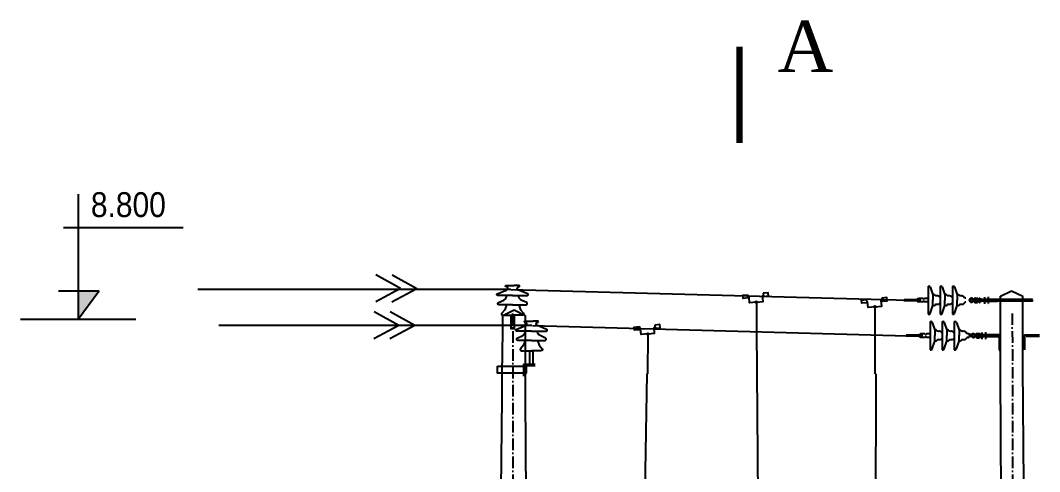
# Model space of a CAD drawing. Header units: inches. Extents: x -246336 to 136055, y -106871 to 69513.
# Drawn here: x -157191 to -151922, y 15904 to 18236 of the extents above; entities that cross this region are included whole.
import ezdxf

# ---------------------------------------------------------------- set-up
doc = ezdxf.new("R2010")
doc.units = ezdxf.units.IN
doc.header["$MEASUREMENT"] = 0
doc.linetypes.add('ACAD_ISO10W100', pattern=[18.5, 12, -3, 0.5, -3])
doc.linetypes.add('CENTER', pattern=[2, 1.25, -0.25, 0.25, -0.25])
for name, color, linetype in [('COT_MONG', 5, 'Continuous'), ('Layer1', 7, 'Continuous'), ('XA-TT1', 7, 'Continuous'), ('XA-TT2', 7, 'Continuous')]:
    doc.layers.add(name, color=color, linetype=linetype)
doc.styles.add('CH3', font='TVROMAND.shx', dxfattribs={"width": 0.9, "height": 2.5})
doc.styles.add('VIET4', font='Vhtime.ttf', dxfattribs={"height": 4})

# ---------------------------------------------------------------- blocks, each defined once
blk = doc.blocks.new('SUDUNG')
at = {"layer": 'XA-TT1', "linetype": 'Continuous'}
for points in [[(0, 1.167), (-0.515, 1.167, -0.756652), (-0.532, 1.227), (-0.207, 1.356, 0.805003), (-0.219, 1.476, -1.319257), (-0.218, 1.516), (-0.057, 1.516)], [(0, 1.167), (0.515, 1.167, 0.756652), (0.532, 1.227), (0.207, 1.356, -0.805003), (0.219, 1.476, 1.319257), (0.218, 1.516), (-0.059, 1.516)], [(0, 0.843), (-0.471, 0.843, -0.745259), (-0.495, 0.923), (-0.303, 1.007, 0.255502), (-0.206, 1.162)], [(0, 0.843), (0.471, 0.843, 0.745259), (0.495, 0.923), (0.303, 1.007, -0.255502), (0.206, 1.162)], [(-0.213, 0.843), (-0.271, 0.67), (-0.38, 0.548, 0.566381), (-0.348, 0.483), (0, 0.483)], [(0.213, 0.843), (0.271, 0.67), (0.38, 0.548, -0.566381), (0.348, 0.483), (0, 0.483)]]:
    blk.add_lwpolyline(points, format="xyb", dxfattribs=at)
blk.add_lwpolyline([(-0.052, 0.483), (-0.052, 0), (0.052, 0), (0.052, 0.483)], close=True, dxfattribs=at)
blk = doc.blocks.new('A$C12321B95')
at = {"layer": 'XA-TT1', "linetype": 'Continuous', "xscale": -2.7, "yscale": 2.7, "zscale": 2.7, "rotation": 90}
blk.add_blockref('SUDUNG', (4.095, 1.478), dxfattribs=at)

msp = doc.modelspace()

# ---------------------------------------------------------------- linework, layer by layer
for p, q in [((-152497.843, 16862.039), (-152493.325, 16862.039)), ((-152497.843, 16862.039), (-152497.843, 16716.692)), ((-152435.849, 16862.039), (-152431.331, 16862.039)), ((-152435.849, 16862.039), (-152435.849, 16716.692)), ((-152372.728, 16862.039), (-152368.209, 16862.039)), ((-152372.728, 16862.039), (-152372.728, 16716.692)), ((-152487.16, 16857.7), (-152472.703, 16817.367)), ((-152472.703, 16817.367), (-152472.703, 16789.365)), ((-152425.166, 16857.7), (-152410.709, 16817.367)), ((-152410.709, 16817.367), (-152410.709, 16789.365)), ((-152362.045, 16857.7), (-152347.588, 16817.367)), ((-152347.588, 16817.367), (-152347.588, 16789.365)), ((-152526.959, 16798.42), (-152546.576, 16798.42)), ((-152542.245, 16793.234), (-152546.576, 16793.234)), ((-152542.245, 16785.497), (-152546.576, 16785.497)), ((-152524.975, 16780.31), (-152546.576, 16780.31)), ((-152524.975, 16798.42), (-152526.959, 16798.42)), ((-152524.975, 16780.31), (-152526.959, 16780.31)), ((-152522.237, 16795.484), (-152523.124, 16796.37)), ((-152522.237, 16783.246), (-152523.124, 16782.361)), ((-152518.535, 16795.484), (-152517.648, 16796.37)), ((-152518.535, 16783.246), (-152517.648, 16782.361)), ((-152498.361, 16798.42), (-152515.797, 16798.42)), ((-152498.361, 16780.31), (-152515.797, 16780.31)), ((-152487.16, 16721.031), (-152472.703, 16761.364)), ((-152472.703, 16761.364), (-152472.703, 16789.365)), ((-152425.166, 16721.031), (-152410.709, 16761.364)), ((-152410.709, 16761.364), (-152410.709, 16789.365)), ((-152362.045, 16721.031), (-152347.588, 16761.364)), ((-152347.588, 16761.364), (-152347.588, 16789.365)), ((-152263.69, 16794.277), (-152264.931, 16794.277)), ((-152262.855, 16784.454), (-152264.931, 16784.454)), ((-152252.501, 16794.277), (-152263.69, 16794.277)), ((-152252.501, 16784.454), (-152263.69, 16784.454)), ((-152252.501, 16800.826), (-152242.358, 16800.826)), ((-152252.501, 16794.277), (-152223.054, 16794.277)), ((-152252.501, 16784.454), (-152223.054, 16784.454)), ((-152252.501, 16777.905), (-152242.358, 16777.905)), ((-152237.43, 16795.914), (-152242.358, 16800.826)), ((-152237.43, 16782.816), (-152242.358, 16777.905)), ((-152237.43, 16795.914), (-152223.054, 16795.914)), ((-152237.43, 16782.816), (-152223.054, 16782.816)), ((-152234.151, 16796.436), (-152234.151, 16795.914)), ((-152230.511, 16796.436), (-152234.151, 16796.436)), ((-152234.151, 16782.294), (-152234.151, 16782.816)), ((-152230.511, 16782.294), (-152234.151, 16782.294)), ((-152233.404, 16796.436), (-152233.404, 16798.337)), ((-152233.337, 16781.919), (-152233.337, 16780.018)), ((-152230.511, 16798.726), (-152232.691, 16798.726)), ((-152230.444, 16782.308), (-152232.624, 16782.308)), ((-152230.444, 16779.63), (-152232.624, 16779.63)), ((-152231.976, 16798.337), (-152231.976, 16796.436)), ((-152231.909, 16780.018), (-152231.909, 16781.919)), ((-152231.893, 16784.449), (-152231.893, 16794.277)), ((-152231.862, 16779.625), (-152231.862, 16778.293)), ((-152231.862, 16778.293), (-152231.438, 16777.93)), ((-152231.862, 16778.293), (-152230.511, 16778.293)), ((-152133.701, 16792.661), (-152211.664, 16792.661)), ((-152211.664, 16784.865), (-152141.497, 16784.865)), ((-152207.305, 16777.954), (-152206.379, 16777.954)), ((-152206.379, 16798.75), (-152204.199, 16798.75)), ((-152206.379, 16796.46), (-152202.738, 16796.46)), ((-152206.379, 16782.319), (-152202.738, 16782.319)), ((-152205.028, 16778.317), (-152206.379, 16778.317)), ((-152205.452, 16777.954), (-152206.379, 16777.954)), ((-152206.312, 16782.332), (-152204.132, 16782.332)), ((-152206.312, 16779.654), (-152204.132, 16779.654)), ((-152205.028, 16778.317), (-152205.452, 16777.954)), ((-152205.028, 16779.649), (-152205.028, 16778.317)), ((-152204.996, 16784.473), (-152204.996, 16794.301)), ((-152204.914, 16798.362), (-152204.914, 16796.46)), ((-152204.914, 16798.362), (-152204.914, 16796.46)), ((-152204.847, 16780.042), (-152204.847, 16781.944)), ((-152204.847, 16780.042), (-152204.847, 16781.944)), ((-152203.486, 16796.46), (-152203.486, 16798.362)), ((-152203.419, 16781.944), (-152203.419, 16780.042)), ((-152202.738, 16796.46), (-152202.738, 16795.938)), ((-152202.738, 16782.319), (-152202.738, 16782.841)), ((-152198.922, 16795.938), (-152198.922, 16794.301)), ((-152198.922, 16782.841), (-152198.922, 16784.478)), ((-152187.531, 16792.686), (-152187.531, 16784.889)), ((-152497.843, 16716.692), (-152493.325, 16716.692)), ((-152435.849, 16716.692), (-152431.331, 16716.692)), ((-152372.728, 16716.692), (-152368.209, 16716.692)), ((-152487.721, 16679.107), (-152483.203, 16679.107)), ((-152487.721, 16679.107), (-152487.721, 16533.76)), ((-152477.038, 16674.768), (-152462.581, 16634.435)), ((-152425.727, 16679.107), (-152421.209, 16679.107)), ((-152425.727, 16679.107), (-152425.727, 16533.76)), ((-152415.044, 16674.768), (-152400.587, 16634.435)), ((-152362.605, 16679.107), (-152358.087, 16679.107)), ((-152362.605, 16679.107), (-152362.605, 16533.76)), ((-152351.922, 16674.768), (-152337.465, 16634.435)), ((-152516.837, 16615.489), (-152536.454, 16615.489)), ((-152532.123, 16610.302), (-152536.454, 16610.302)), ((-152532.123, 16602.565), (-152536.454, 16602.565)), ((-152514.853, 16615.489), (-152516.837, 16615.489)), ((-152512.115, 16612.552), (-152513.002, 16613.438)), ((-152512.115, 16600.315), (-152513.002, 16599.429)), ((-152508.413, 16612.552), (-152507.526, 16613.438)), ((-152508.413, 16600.315), (-152507.526, 16599.429)), ((-152488.239, 16615.489), (-152505.675, 16615.489)), ((-152462.581, 16634.435), (-152462.581, 16606.434)), ((-152462.581, 16578.432), (-152462.581, 16606.434)), ((-152400.587, 16634.435), (-152400.587, 16606.434)), ((-152400.587, 16578.432), (-152400.587, 16606.434)), ((-152337.465, 16634.435), (-152337.465, 16606.434)), ((-152337.465, 16578.432), (-152337.465, 16606.434)), ((-152273.607, 16611.345), (-152283.934, 16611.345)), ((-152273.607, 16601.522), (-152283.934, 16601.522)), ((-152253.568, 16611.345), (-152254.808, 16611.345)), ((-152252.733, 16601.522), (-152254.808, 16601.522)), ((-152242.378, 16611.345), (-152253.568, 16611.345)), ((-152242.378, 16601.522), (-152253.568, 16601.522)), ((-152242.378, 16617.894), (-152232.235, 16617.894)), ((-152242.378, 16611.345), (-152212.932, 16611.345)), ((-152242.378, 16601.522), (-152212.932, 16601.522)), ((-152227.308, 16612.982), (-152232.235, 16617.894)), ((-152227.308, 16599.885), (-152232.235, 16594.973)), ((-152227.308, 16612.982), (-152212.932, 16612.982)), ((-152227.308, 16599.885), (-152212.932, 16599.885)), ((-152224.029, 16613.504), (-152224.029, 16612.982)), ((-152220.389, 16613.504), (-152224.029, 16613.504)), ((-152224.029, 16599.363), (-152224.029, 16599.885)), ((-152220.389, 16599.363), (-152224.029, 16599.363)), ((-152223.281, 16613.504), (-152223.281, 16615.406)), ((-152223.214, 16598.988), (-152223.214, 16597.086)), ((-152220.389, 16615.794), (-152222.568, 16615.794)), ((-152220.322, 16599.376), (-152222.501, 16599.376)), ((-152221.854, 16615.406), (-152221.854, 16613.504)), ((-152221.787, 16597.086), (-152221.787, 16598.988)), ((-152221.771, 16601.517), (-152221.771, 16611.345)), ((-152220.389, 16615.794), (-152218.209, 16615.794)), ((-152220.389, 16613.504), (-152216.748, 16613.504)), ((-152220.389, 16599.363), (-152216.748, 16599.363)), ((-152220.322, 16599.376), (-152218.142, 16599.376)), ((-152219.006, 16601.517), (-152219.006, 16611.345)), ((-152218.924, 16615.406), (-152218.924, 16613.504)), ((-152218.924, 16615.406), (-152218.924, 16613.504)), ((-152218.857, 16597.086), (-152218.857, 16598.988)), ((-152218.857, 16597.086), (-152218.857, 16598.988)), ((-152217.496, 16613.504), (-152217.496, 16615.406)), ((-152217.429, 16598.988), (-152217.429, 16597.086)), ((-152216.748, 16613.504), (-152216.748, 16612.982)), ((-152216.748, 16599.363), (-152216.748, 16599.885)), ((-152212.932, 16612.982), (-152212.932, 16611.345)), ((-152212.932, 16599.885), (-152212.932, 16601.522)), ((-152123.579, 16609.73), (-152201.541, 16609.73)), ((-152201.541, 16609.73), (-152201.541, 16601.934)), ((-152201.541, 16601.934), (-152131.375, 16601.934)), ((-152131.375, 16601.934), (-152131.375, 16531.767)), ((-151999.486, 16609.73), (-151921.523, 16609.73)), ((-151921.523, 16601.934), (-151991.689, 16601.934)), ((-152514.853, 16597.379), (-152536.454, 16597.379)), ((-152514.853, 16597.379), (-152516.837, 16597.379)), ((-152488.239, 16597.379), (-152505.675, 16597.379)), ((-152477.038, 16538.099), (-152462.581, 16578.432)), ((-152415.044, 16538.099), (-152400.587, 16578.432)), ((-152351.922, 16538.099), (-152337.465, 16578.432)), ((-152242.378, 16594.973), (-152232.235, 16594.973)), ((-152220.322, 16596.698), (-152222.501, 16596.698)), ((-152221.74, 16596.693), (-152221.74, 16595.361)), ((-152221.74, 16595.361), (-152221.315, 16594.998)), ((-152221.74, 16595.361), (-152220.389, 16595.361)), ((-152221.315, 16594.998), (-152220.389, 16594.998)), ((-152219.038, 16595.361), (-152220.389, 16595.361)), ((-152219.462, 16594.998), (-152220.389, 16594.998)), ((-152220.322, 16596.698), (-152218.142, 16596.698)), ((-152219.038, 16595.361), (-152219.462, 16594.998)), ((-152219.038, 16596.693), (-152219.038, 16595.361)), ((-152487.721, 16533.76), (-152483.203, 16533.76)), ((-152425.727, 16533.76), (-152421.209, 16533.76)), ((-152362.605, 16533.76), (-152358.087, 16533.76))]:
    msp.add_line(p, q)
at = {"color": 9}
for p, q in [((-152555.328, 16787.041), (-152624.025, 16787.041)), ((-152555.345, 16791.625), (-152621.604, 16791.625)), ((-152545.205, 16604.109), (-152613.903, 16604.109)), ((-152545.222, 16608.693), (-152611.481, 16608.693))]:
    msp.add_line(p, q, dxfattribs=at)
at = {"color": 4}
for p, q in [((-152229.129, 16787.273), (-152231.893, 16787.273)), ((-152207.305, 16784.478), (-152207.305, 16787.297)), ((-152207.305, 16777.954), (-152207.305, 16779.654)), ((-152206.385, 16805.481), (-152206.385, 16770.277)), ((-152205.452, 16784.478), (-152205.452, 16787.297)), ((-152205.452, 16777.954), (-152205.452, 16779.654)), ((-152219.006, 16604.341), (-152221.771, 16604.341)), ((-152221.315, 16601.522), (-152221.315, 16604.341)), ((-152220.395, 16622.525), (-152220.395, 16587.321)), ((-152219.462, 16601.522), (-152219.462, 16604.341)), ((-152221.315, 16594.998), (-152221.315, 16596.698)), ((-152219.462, 16594.998), (-152219.462, 16596.698))]:
    msp.add_line(p, q, dxfattribs=at)
at = {"color": 4, "linetype": 'CENTER', "ltscale": 10}
for p, q in [((-152186.873, 16807.722), (-152186.873, 16767.01)), ((-152200.883, 16624.766), (-152200.883, 16584.054))]:
    msp.add_line(p, q, dxfattribs=at)
at = {"color": 2, "linetype": 'ACAD_ISO10W100', "ltscale": 5}
for p, q in [((-154645.765, 16721.461), (-154631.871, 8197.879)), ((-152062.793, 16721.461), (-152048.899, 8197.879))]:
    msp.add_line(p, q, dxfattribs=at)
for points in [[(-152211.006, 16793.119), (-152242.127, 16793.119), (-152242.127, 16785.692), (-152211.006, 16785.692)], [(-152200.883, 16610.187), (-152232.004, 16610.187), (-152232.004, 16602.76), (-152200.883, 16602.76)]]:
    msp.add_lwpolyline(points)
for centre, radius in [((-152274.33, 16789.365), 6.977), ((-152252.501, 16789.365), 4.912), ((-152264.208, 16606.434), 6.977), ((-152242.378, 16606.434), 4.912)]:
    msp.add_circle(centre, radius)
for centre, radius, start, end in [((-152493.325, 16855.49), 6.549, 19.719809, 90), ((-152431.331, 16855.49), 6.549, 19.719809, 90), ((-152368.209, 16855.49), 6.549, 19.719809, 90), ((-152546.576, 16789.365), 9.055, 90, 270), ((-152546.576, 16789.365), 3.869, 90, 270), ((-152542.245, 16789.365), 3.869, 270, 90), ((-152527.532, 16794.251), 4.891, 25.670584, 58.48042), ((-152527.532, 16784.479), 4.891, 301.51958, 334.329416), ((-152520.386, 16797.338), 2.62, 225.033937, 314.966063), ((-152520.386, 16781.393), 2.62, 45.033937, 134.966063), ((-152513.24, 16794.251), 4.891, 121.51958, 154.329416), ((-152513.24, 16784.479), 4.891, 205.670584, 238.48042), ((-152274.33, 16789.365), 10.605, 33.69513, 326.30487), ((-152263.69, 16796.46), 2.183, 213.69513, 270), ((-152263.69, 16782.271), 2.183, 90, 146.30487), ((-152252.501, 16789.365), 11.46, 90, 154.623066), ((-152252.501, 16789.365), 11.46, 205.376934, 270), ((-152232.69, 16797.876), 0.85, 32.902195, 147.097805), ((-152232.623, 16781.458), 0.85, 32.902195, 147.097805), ((-152232.623, 16780.48), 0.85, 212.902195, 327.097805), ((-152230.511, 16795.769), 2.957, 60.302264, 119.697736), ((-152230.511, 16795.769), 2.957, 60.302264, 119.697736), ((-152230.444, 16779.351), 2.957, 60.302264, 119.697736), ((-152230.444, 16782.587), 2.957, 240.302264, 299.697736), ((-152230.444, 16782.587), 2.957, 240.302264, 299.697736), ((-152204.2, 16797.9), 0.85, 32.902195, 147.097805), ((-152204.133, 16781.482), 0.85, 32.902195, 147.097805), ((-152204.133, 16780.504), 0.85, 212.902195, 327.097805), ((-152493.325, 16723.24), 6.549, 270, 340.280191), ((-152431.331, 16723.24), 6.549, 270, 340.280191), ((-152368.209, 16723.24), 6.549, 270, 340.280191), ((-152483.203, 16672.558), 6.549, 19.719809, 90), ((-152421.209, 16672.558), 6.549, 19.719809, 90), ((-152358.087, 16672.558), 6.549, 19.719809, 90), ((-152536.454, 16606.434), 9.055, 90, 270), ((-152536.454, 16606.434), 3.869, 90, 270), ((-152532.123, 16606.434), 3.869, 270, 90), ((-152517.41, 16611.319), 4.891, 25.670584, 58.48042), ((-152517.41, 16601.548), 4.891, 301.51958, 334.329416), ((-152510.264, 16614.406), 2.62, 225.033937, 314.966063), ((-152510.264, 16598.461), 2.62, 45.033937, 134.966063), ((-152503.118, 16611.319), 4.891, 121.51958, 154.329416), ((-152503.118, 16601.548), 4.891, 205.670584, 238.48042), ((-152292.586, 16606.434), 9.949, 270, 90), ((-152264.208, 16606.434), 10.605, 33.69513, 326.30487), ((-152253.568, 16613.528), 2.183, 213.69513, 270), ((-152253.568, 16599.339), 2.183, 90, 146.30487), ((-152242.378, 16606.434), 11.46, 90, 154.623066), ((-152242.378, 16606.434), 11.46, 205.376934, 270), ((-152222.567, 16614.944), 0.85, 32.902195, 147.097805), ((-152222.5, 16598.526), 0.85, 32.902195, 147.097805), ((-152220.389, 16612.837), 2.957, 60.302264, 119.697736), ((-152220.389, 16612.837), 2.957, 60.302264, 119.697736), ((-152220.322, 16596.419), 2.957, 60.302264, 119.697736), ((-152218.21, 16614.944), 0.85, 32.902195, 147.097805), ((-152218.143, 16598.526), 0.85, 32.902195, 147.097805), ((-152222.5, 16597.548), 0.85, 212.902195, 327.097805), ((-152220.322, 16599.655), 2.957, 240.302264, 299.697736), ((-152220.322, 16599.655), 2.957, 240.302264, 299.697736), ((-152218.143, 16597.548), 0.85, 212.902195, 327.097805), ((-152483.203, 16540.309), 6.549, 270, 340.280191), ((-152421.209, 16540.309), 6.549, 270, 340.280191), ((-152358.087, 16540.309), 6.549, 270, 340.280191)]:
    msp.add_arc(centre, radius, start, end)
for points, knots in [([(-152435.849, 16803.119), (-152436.275, 16803.537), (-152439.059, 16806.495), (-152445.312, 16814.627), (-152460.011, 16808.232), (-152465.738, 16820.233), (-152470.655, 16818.21), (-152472.703, 16817.367)], [20.75435435, 20.75435435, 20.75435435, 20.75435435, 24.77903641, 47.76922816, 85.13929208, 103.99328155, 117.45923483, 117.45923483, 117.45923483, 117.45923483]), ([(-152372.728, 16802.096), (-152373.564, 16802.787), (-152376.728, 16806.058), (-152383.317, 16814.627), (-152398.017, 16808.232), (-152403.744, 16820.233), (-152408.661, 16818.21), (-152410.709, 16817.367)], [17.29277673, 17.29277673, 17.29277673, 17.29277673, 24.77903641, 47.76922816, 85.13929208, 103.99328155, 117.45923483, 117.45923483, 117.45923483, 117.45923483]), ([(-152302.709, 16799.314), (-152304.467, 16799.677), (-152308.083, 16800.424), (-152313.097, 16805.396), (-152320.196, 16814.627), (-152334.896, 16808.232), (-152340.623, 16820.233), (-152345.539, 16818.21), (-152347.588, 16817.367)], [0, 0, 0, 0, 0.079701967, 0.163913326, 0.315993444, 0.563196417, 0.687915557, 0.776992838, 0.776992838, 0.776992838, 0.776992838]), ([(-152435.849, 16775.612), (-152436.275, 16775.193), (-152439.059, 16772.235), (-152445.312, 16764.103), (-152460.011, 16770.499), (-152465.738, 16758.498), (-152470.655, 16760.521), (-152472.703, 16761.364)], [20.75435435, 20.75435435, 20.75435435, 20.75435435, 24.77903641, 47.76922816, 85.13929208, 103.99328155, 117.45923483, 117.45923483, 117.45923483, 117.45923483]), ([(-152372.728, 16776.635), (-152373.564, 16775.944), (-152376.728, 16772.672), (-152383.317, 16764.103), (-152398.017, 16770.499), (-152403.744, 16758.498), (-152408.661, 16760.521), (-152410.709, 16761.364)], [17.29277673, 17.29277673, 17.29277673, 17.29277673, 24.77903641, 47.76922816, 85.13929208, 103.99328155, 117.45923483, 117.45923483, 117.45923483, 117.45923483]), ([(-152302.709, 16779.416), (-152304.467, 16779.053), (-152308.083, 16778.307), (-152313.097, 16773.335), (-152320.196, 16764.103), (-152334.896, 16770.499), (-152340.623, 16758.498), (-152345.539, 16760.521), (-152347.588, 16761.364)], [0, 0, 0, 0, 0.079701967, 0.163913326, 0.315993444, 0.563196417, 0.687915557, 0.776992838, 0.776992838, 0.776992838, 0.776992838]), ([(-152425.727, 16620.187), (-152426.152, 16620.606), (-152428.936, 16623.564), (-152435.189, 16631.696), (-152449.889, 16625.3), (-152455.616, 16637.301), (-152460.533, 16635.278), (-152462.581, 16634.435)], [20.75435435, 20.75435435, 20.75435435, 20.75435435, 24.77903641, 47.76922816, 85.13929208, 103.99328155, 117.45923483, 117.45923483, 117.45923483, 117.45923483]), ([(-152362.605, 16619.164), (-152363.442, 16619.855), (-152366.606, 16623.127), (-152373.195, 16631.696), (-152387.895, 16625.3), (-152393.622, 16637.301), (-152398.538, 16635.278), (-152400.587, 16634.435)], [17.29277673, 17.29277673, 17.29277673, 17.29277673, 24.77903641, 47.76922816, 85.13929208, 103.99328155, 117.45923483, 117.45923483, 117.45923483, 117.45923483]), ([(-152292.586, 16616.383), (-152294.345, 16616.746), (-152297.961, 16617.492), (-152302.975, 16622.464), (-152310.073, 16631.696), (-152324.773, 16625.3), (-152330.5, 16637.301), (-152335.417, 16635.278), (-152337.465, 16634.435)], [0, 0, 0, 0, 0.079701967, 0.163913326, 0.315993444, 0.563196417, 0.687915557, 0.776992838, 0.776992838, 0.776992838, 0.776992838]), ([(-152425.727, 16592.68), (-152426.152, 16592.262), (-152428.936, 16589.304), (-152435.189, 16581.172), (-152449.889, 16587.567), (-152455.616, 16575.566), (-152460.533, 16577.589), (-152462.581, 16578.432)], [20.75435435, 20.75435435, 20.75435435, 20.75435435, 24.77903641, 47.76922816, 85.13929208, 103.99328155, 117.45923483, 117.45923483, 117.45923483, 117.45923483]), ([(-152362.605, 16593.703), (-152363.442, 16593.012), (-152366.606, 16589.741), (-152373.195, 16581.172), (-152387.895, 16587.567), (-152393.622, 16575.566), (-152398.538, 16577.589), (-152400.587, 16578.432)], [17.29277673, 17.29277673, 17.29277673, 17.29277673, 24.77903641, 47.76922816, 85.13929208, 103.99328155, 117.45923483, 117.45923483, 117.45923483, 117.45923483]), ([(-152292.586, 16596.485), (-152294.345, 16596.122), (-152297.961, 16595.375), (-152302.975, 16590.403), (-152310.073, 16581.172), (-152324.773, 16587.567), (-152330.5, 16575.566), (-152335.417, 16577.589), (-152337.465, 16578.432)], [0, 0, 0, 0, 0.079701967, 0.163913326, 0.315993444, 0.563196417, 0.687915557, 0.776992838, 0.776992838, 0.776992838, 0.776992838])]:
    msp.add_open_spline(points, degree=3, knots=knots)
at = {"layer": 'COT_MONG', "color": 7}
for p, q in [((-152123.934, 16810.24), (-152066.218, 16838.692)), ((-152066.218, 16838.692), (-152008.348, 16810.164)), ((-154696.271, 16710.449), (-154638.555, 16738.901)), ((-154638.555, 16738.901), (-154580.685, 16710.373))]:
    msp.add_line(p, q, dxfattribs=at)
at = {"layer": 'Layer1'}
msp.add_line((-154580.817, 16288.785), (-154575.497, 15296.329), dxfattribs=at)
at = {"layer": 'XA-TT1'}
for p, q in [((-156967.587, 17165.961), (-156348.593, 17165.961)), ((-152123.505, 16409.22), (-152123.934, 16810.24)), ((-152597.471, 16791.649), (-152599.893, 16787.065)), ((-157190.553, 16692.201), (-156593.451, 16692.201)), ((-152131.375, 16531.767), (-152123.579, 16531.767)), ((-152118.541, 15619.577), (-152123.505, 16409.22))]:
    msp.add_line(p, q, dxfattribs=at)
at = {"layer": 'XA-TT1', "color": 6}
for p, q in [((-154654.486, 16844.279), (-156272.376, 16844.279)), ((-154546.76, 16658.062), (-156164.65, 16658.062))]:
    msp.add_line(p, q, dxfattribs=at)
at = {"layer": 'XA-TT1', "color": 7}
msp.add_line((-154548.907, 16456.924), (-154566.067, 16456.924), dxfattribs=at)
at = {"layer": 'XA-TT1', "const_width": 33, "flags": 128}
msp.add_lwpolyline([(-153473.621, 18099.566), (-153473.621, 17601.145)], dxfattribs=at)
at = {"layer": 'XA-TT1', "flags": 128}
msp.add_lwpolyline([(-153473.621, 17850.356, 0, 66, 0), (-153301.549, 17850.356, 0, 0, 0), (-153014.975, 17850.356, 0, 0, 0)], format="xyseb", dxfattribs=at)
msp.add_lwpolyline([(-156892.002, 17337.578), (-156892.002, 16692.201), (-156785.327, 16836.545), (-156993.343, 16836.545)], dxfattribs=at)
at = {"layer": 'XA-TT1', "color": 3, "flags": 128}
for points in [[(-155224.693, 16849.371), (-155352.334, 16920.123)], [(-155141.562, 16848.642), (-155269.202, 16919.394)], [(-155224.693, 16849.371), (-155353.554, 16780.866)], [(-155141.562, 16848.642), (-155270.423, 16780.138)], [(-155234.794, 16658.791), (-155362.435, 16729.543)], [(-155151.662, 16658.062), (-155279.303, 16728.814)], [(-155234.794, 16658.791), (-155363.655, 16590.286)], [(-155151.662, 16658.062), (-155280.523, 16589.558)]]:
    msp.add_lwpolyline(points, dxfattribs=at)
at = {"layer": 'XA-TT1', "color": 6, "flags": 128}
for points in [[(-154654.486, 16844.279), (-152598.682, 16789.357)], [(-154543.538, 16657.976), (-152606.875, 16605.998)]]:
    msp.add_lwpolyline(points, dxfattribs=at)
at = {"layer": 'XA-TT1', "flags": 128}
for points in [[(-153429.414, 16817.801), (-153427.821, 16801.684), (-153454.701, 16799.026), (-153456.295, 16815.143)], [(-153350.963, 16825.559), (-153349.369, 16809.441), (-153322.489, 16812.099), (-153324.083, 16828.217)], [(-152816.075, 16792.737), (-152814.482, 16776.619), (-152841.362, 16773.961), (-152842.956, 16790.079)], [(-152737.624, 16800.494), (-152736.03, 16784.377), (-152709.15, 16787.034), (-152710.744, 16803.152)], [(-153989.859, 16652.813), (-153988.265, 16636.696), (-154015.145, 16634.038), (-154016.739, 16650.155)], [(-153911.407, 16660.57), (-153909.814, 16644.453), (-153882.933, 16647.111), (-153884.527, 16663.228)]]:
    msp.add_lwpolyline(points, close=True, dxfattribs=at)
at = {"layer": 'XA-TT1', "color": 2, "flags": 128}
for points in [[(-153386.052, 16779.841), (-153351.199, 16783.287), (-153354.095, 16812.577), (-153349.722, 16813.01)], [(-153386.052, 16779.841), (-153420.904, 16776.395), (-153423.8, 16805.685), (-153428.174, 16805.252)], [(-153385.799, 16779.866), (-153385.272, 16636.164)], [(-152772.713, 16754.777), (-152807.565, 16751.33), (-152810.461, 16780.62), (-152814.834, 16780.188)], [(-152772.713, 16754.777), (-152737.86, 16758.223), (-152740.756, 16787.512), (-152736.383, 16787.945)], [(-152772.713, 16754.777), (-152773.25, 16409.22)], [(-153946.496, 16614.853), (-153981.348, 16611.407), (-153984.245, 16640.696), (-153988.618, 16640.264)], [(-153946.496, 16614.853), (-153947.821, 16409.22)], [(-153946.496, 16614.853), (-153911.643, 16618.299), (-153914.539, 16647.589), (-153910.166, 16648.021)], [(-153385.272, 16636.164), (-153370.876, 14902.189)], [(-153951.864, 16409.22), (-153977.337, 14902.189)], [(-152768.757, 16409.22), (-152771.101, 14902.189)]]:
    msp.add_lwpolyline(points, dxfattribs=at)
at = {"layer": 'XA-TT1', "color": 7, "flags": 128}
for points in [[(-152007.777, 16477.861), (-152008.348, 16810.164)], [(-154697.071, 16627.491), (-154696.271, 16710.449)], [(-154580.685, 16710.373), (-154580.711, 16627.491)], [(-154699.174, 16409.22), (-154697.071, 16627.491)], [(-154580.711, 16627.491), (-154580.817, 16288.785)], [(-154529.296, 16456.95), (-154589.356, 16456.95), (-154589.356, 16396.89)], [(-154529.296, 16450.944), (-154583.35, 16450.944), (-154583.35, 16396.89)], [(-152007.716, 16409.22), (-152007.777, 16477.861)], [(-152001.188, 15642.478), (-152007.746, 16443.541)], [(-154700.374, 16284.579), (-154699.174, 16409.22)], [(-154706.453, 15653.656), (-154700.374, 16284.579)]]:
    msp.add_lwpolyline(points, dxfattribs=at)
at = {"layer": 'XA-TT1'}
for points in [[(-151957.861, 16793.119), (-152211.006, 16793.119), (-152211.006, 16786.657), (-151957.861, 16786.657)], [(-154723.341, 16448.925), (-154576.158, 16448.925), (-154576.158, 16411.498), (-154723.341, 16411.498)]]:
    msp.add_lwpolyline(points, close=True, dxfattribs=at)
for centre in [(-153386.052, 16779.841), (-152772.713, 16754.777), (-153946.496, 16614.853)]:
    msp.add_circle(centre, 4.752, dxfattribs=at)
msp.add_solid([(-156892.002, 16692.201), (-156785.327, 16836.545), (-156892.002, 16836.545)], dxfattribs=at)
at = {"layer": 'XA-TT2'}
for points in [[(-151999.486, 16609.73), (-151999.486, 16532.1)], [(-152123.474, 16434.775), (-152123.474, 16512.404)]]:
    msp.add_lwpolyline(points, dxfattribs=at)

# ---------------------------------------------------------------- block references
at = {"layer": 'XA-TT1', "xscale": 54.92526375027229, "yscale": 54.92526375027229, "zscale": 54.92526375020557, "rotation": 270}
for p in [(-154727.219, 16865.68), (-154629.987, 16681.818)]:
    msp.add_blockref('A$C12321B95', p, dxfattribs=at)

# ---------------------------------------------------------------- texts
at = {"layer": 'XA-TT1', "style": 'CH3', "width": 0.9}
msp.add_text('8.800', height=128.7, dxfattribs=at).set_placement((-156826.102, 17218.982))
at = {"layer": 'XA-TT1', "insert": (-153275.89, 18233.465), "char_height": 264, "width": 421.08, "attachment_point": 1, "style": 'VIET4'}
msp.add_mtext('A', dxfattribs=at)

doc.saveas('drawing.dxf')
